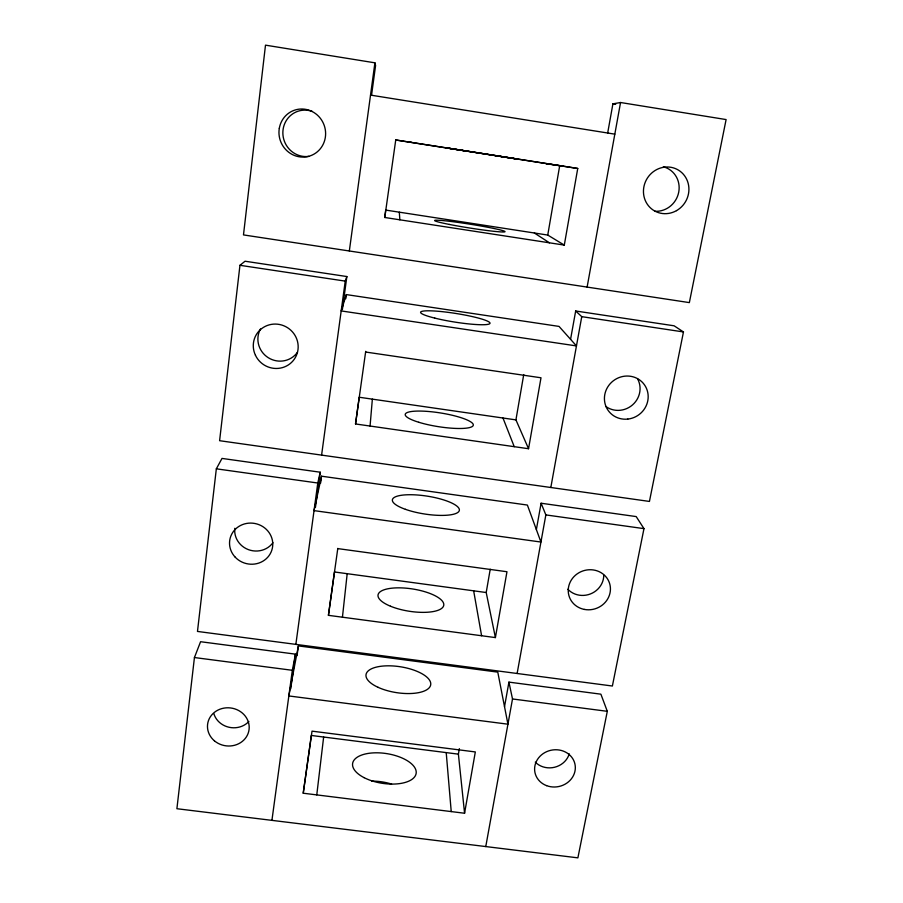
<?xml version="1.0" encoding="UTF-8"?>
<svg xmlns="http://www.w3.org/2000/svg" width="903" height="903" viewBox="0 0 903 903"><rect width="100%" height="100%" fill="white"/><g stroke="black" fill="none" stroke-linecap="round" stroke-linejoin="round"><path stroke-width="1.35" d="M370.061 426.047L372.363 399.137M342.44 617.212L347.192 573.698M290.721 688.854L295.45 654.144L200.579 641.717L194.438 657.542L176.898 808.716L577.886 857.85L607.301 711.316L600.89 694.181L508.931 682.126L504.517 706.677M315.429 507.396L320.215 472.213L222.003 458.419L216.336 468.826L197.475 631.434L612.381 686.02L643.974 528.639L636.197 516.584L541.1 503.231L536.371 529.576M342.361 309.594L346.854 276.544L245.052 261.227L239.95 265.301L219.598 440.698L649.438 501.436L683.469 331.943L674.112 325.802L575.674 310.993L570.572 339.325M316.772 794.9L323.646 737.029M564.296 245.097L384.768 217.488L385.705 210.083L547.749 235.062L564.296 245.097L577.739 168.466L395.638 139.965L577.739 168.466M271.927 820.364L292.335 670.297L295.45 654.144M295.857 644.381L317.788 483.015L320.215 472.213M321.592 455.101L345.239 281.115L346.854 276.544M349.337 250.989L374.914 62.826L265.493 45.15L243.483 234.915L689.35 302.607L726.102 119.568L620.553 102.513L612.911 103.845L607.663 133.091M371.528 95.334L375.58 65.535L374.914 62.826M297.042 655.68L298.374 645.905L497.779 672.125L507.937 724.195L288.847 695.953L298.374 645.905M320.588 483.139L321.536 476.197L527.386 505.059L540.931 542.037L314.041 510.624L321.536 476.197M345.759 298.769L346.334 294.592L559.036 326.412L576.464 345.917L341.187 310.925L346.334 294.592M355.522 423.959L359.202 397.241L515.929 419.884L528.548 448.723L355.522 423.959L365.704 351.357M303.227 793.218L311.309 735.46L458.397 754.152L464.571 813.242L303.227 793.218L312.02 731.148L475.328 751.939L464.571 813.242M328.421 615.338L334.46 571.971L486.209 592.526L495.397 637.586L328.421 615.338L337.801 548.381M384.768 217.488L395.774 139.739M458.397 754.152L459.345 748.643M486.209 592.526L490.227 569.217M515.929 419.884L523.74 374.564M547.749 235.062L559.668 165.859M495.397 637.586L506.967 571.734L337.869 548.618M528.548 448.723L540.999 377.781L365.704 352.046M485.769 846.562L512.509 698.967L508.931 682.126M517.126 673.491L545.852 514.913L541.1 503.231M550.819 487.496L581.758 316.66L575.674 310.993M587.119 287.086L620.553 102.513M409.409 142.143L411.068 142.155M194.438 657.542L292.335 670.297M512.509 698.967L607.301 711.316M216.336 468.826L317.788 483.015M545.852 514.913L643.974 528.639M546.101 163.714L562.704 166.084M239.95 265.301L345.239 281.115M581.758 316.66L683.469 331.943M495.194 155.632L517.013 159.018L445.54 147.742L466.309 151.083M370.535 95.097L614.819 134.152M612.911 103.845L615.677 104.296M534.35 232.997L549.453 242.817M502.971 418.01L514.247 446.68M473.657 590.833L481.592 635.746M446.217 752.605L451.229 811.583M399.318 212.171L399.848 219.813M308.781 156.388A23.32 22.44 70.5 0 1 282.932 130.912A23.32 22.44 70.5 0 1 312.325 111.43M663.366 166.807A22.846 21.706 -60.7 0 1 678.729 192.136A22.846 21.706 -60.7 0 1 654.878 211.268M297.471 352.272A21.898 21.322 34.6 0 1 268.247 357.69A21.898 21.322 34.6 0 1 260.504 328.918M637.574 378.842A21.514 20.611 -36.9 0 1 632.529 404.905A21.514 20.611 -36.9 0 1 605.857 406.485M272.943 542.726A21.006 19.911 13.8 0 1 248.336 549.611A21.006 19.911 13.8 0 1 234.836 528.289M603.768 575.245A20.577 19.335 -19.1 0 1 590.427 593.948A20.577 19.335 -19.1 0 1 567.829 589.23M371.697 781.129A31.955 15.633 8.9 0 1 391.597 784.086M248.889 721.463A20.261 18.568 8.1 0 1 229.046 727.265A20.261 18.568 8.1 0 1 213.842 713.652M569.24 753.881A19.832 18.071 -11.7 0 1 554.589 767.257A19.832 18.071 -11.7 0 1 535.298 762.143M279.309 128.282A24.144 23.218 70.1 0 0 310.271 155.835A24.144 23.218 70.1 0 0 317.28 115.02A24.144 23.218 70.1 0 0 279.309 128.282M676.505 210.636A23.647 22.428 -60.1 0 0 678.571 170.193A23.647 22.428 -60.1 0 0 643.478 190.172A23.647 22.428 -60.1 0 0 676.505 210.636M449.254 224.418A35.714 1.919 9 0 0 504.912 231.789A35.714 1.919 9 0 0 455.27 222.025A35.714 1.919 9 0 0 449.254 224.418M434.828 318.116A35.104 4.334 9 0 0 489.844 323.59A35.104 4.334 9 0 0 441.443 311.58A35.104 4.334 9 0 0 434.828 318.116M255.47 355.319A22.631 22.011 33.5 0 0 294.22 359.315A22.631 22.011 33.5 0 0 277.503 324.188A22.631 22.011 33.5 0 0 255.47 355.319M627.811 419.082A22.225 21.254 -36.3 0 0 644.449 384.802A22.225 21.254 -36.3 0 0 606.635 388.979A22.225 21.254 -36.3 0 0 627.811 419.082M418.8 422.277A34.438 6.931 9 0 0 473.082 425.731A34.438 6.931 9 0 0 426.035 411.305A34.438 6.931 9 0 0 418.8 422.277M405.402 509.315A33.874 9.019 8.9 0 0 459.063 511.143A33.874 9.019 8.9 0 0 413.134 494.776A33.874 9.019 8.9 0 0 405.402 509.315M235.22 557.185A21.683 20.509 13.4 0 0 271.78 550.311A21.683 20.509 13.4 0 0 246.44 523.469A21.683 20.509 13.4 0 0 235.22 557.185M584.478 609.435A21.232 19.889 -18.9 0 0 609.548 583.248A21.232 19.889 -18.9 0 0 573.981 576.622A21.232 19.889 -18.9 0 0 584.478 609.435M390.491 606.218A33.253 11.265 8.9 0 0 443.441 606.285A33.253 11.265 8.9 0 0 398.754 587.842A33.253 11.265 8.9 0 0 390.491 606.218M378.018 687.296A32.722 13.071 8.9 0 0 430.37 685.953A32.722 13.071 8.9 0 0 386.698 665.838A32.722 13.071 8.9 0 0 378.018 687.296M214.406 740.81A20.893 19.076 7.9 0 0 248.754 731.295A20.893 19.076 7.9 0 0 221.833 708.595A20.893 19.076 7.9 0 0 214.406 740.81M546.586 785.644A20.442 18.557 -11.6 0 0 575.234 765.812A20.442 18.557 -11.6 0 0 543.087 753.666A20.442 18.557 -11.6 0 0 546.586 785.644M364.112 777.664A32.147 15.012 8.9 0 0 415.775 774.808A32.147 15.012 8.9 0 0 373.255 752.888A32.147 15.012 8.9 0 0 364.112 777.664"/></g></svg>
